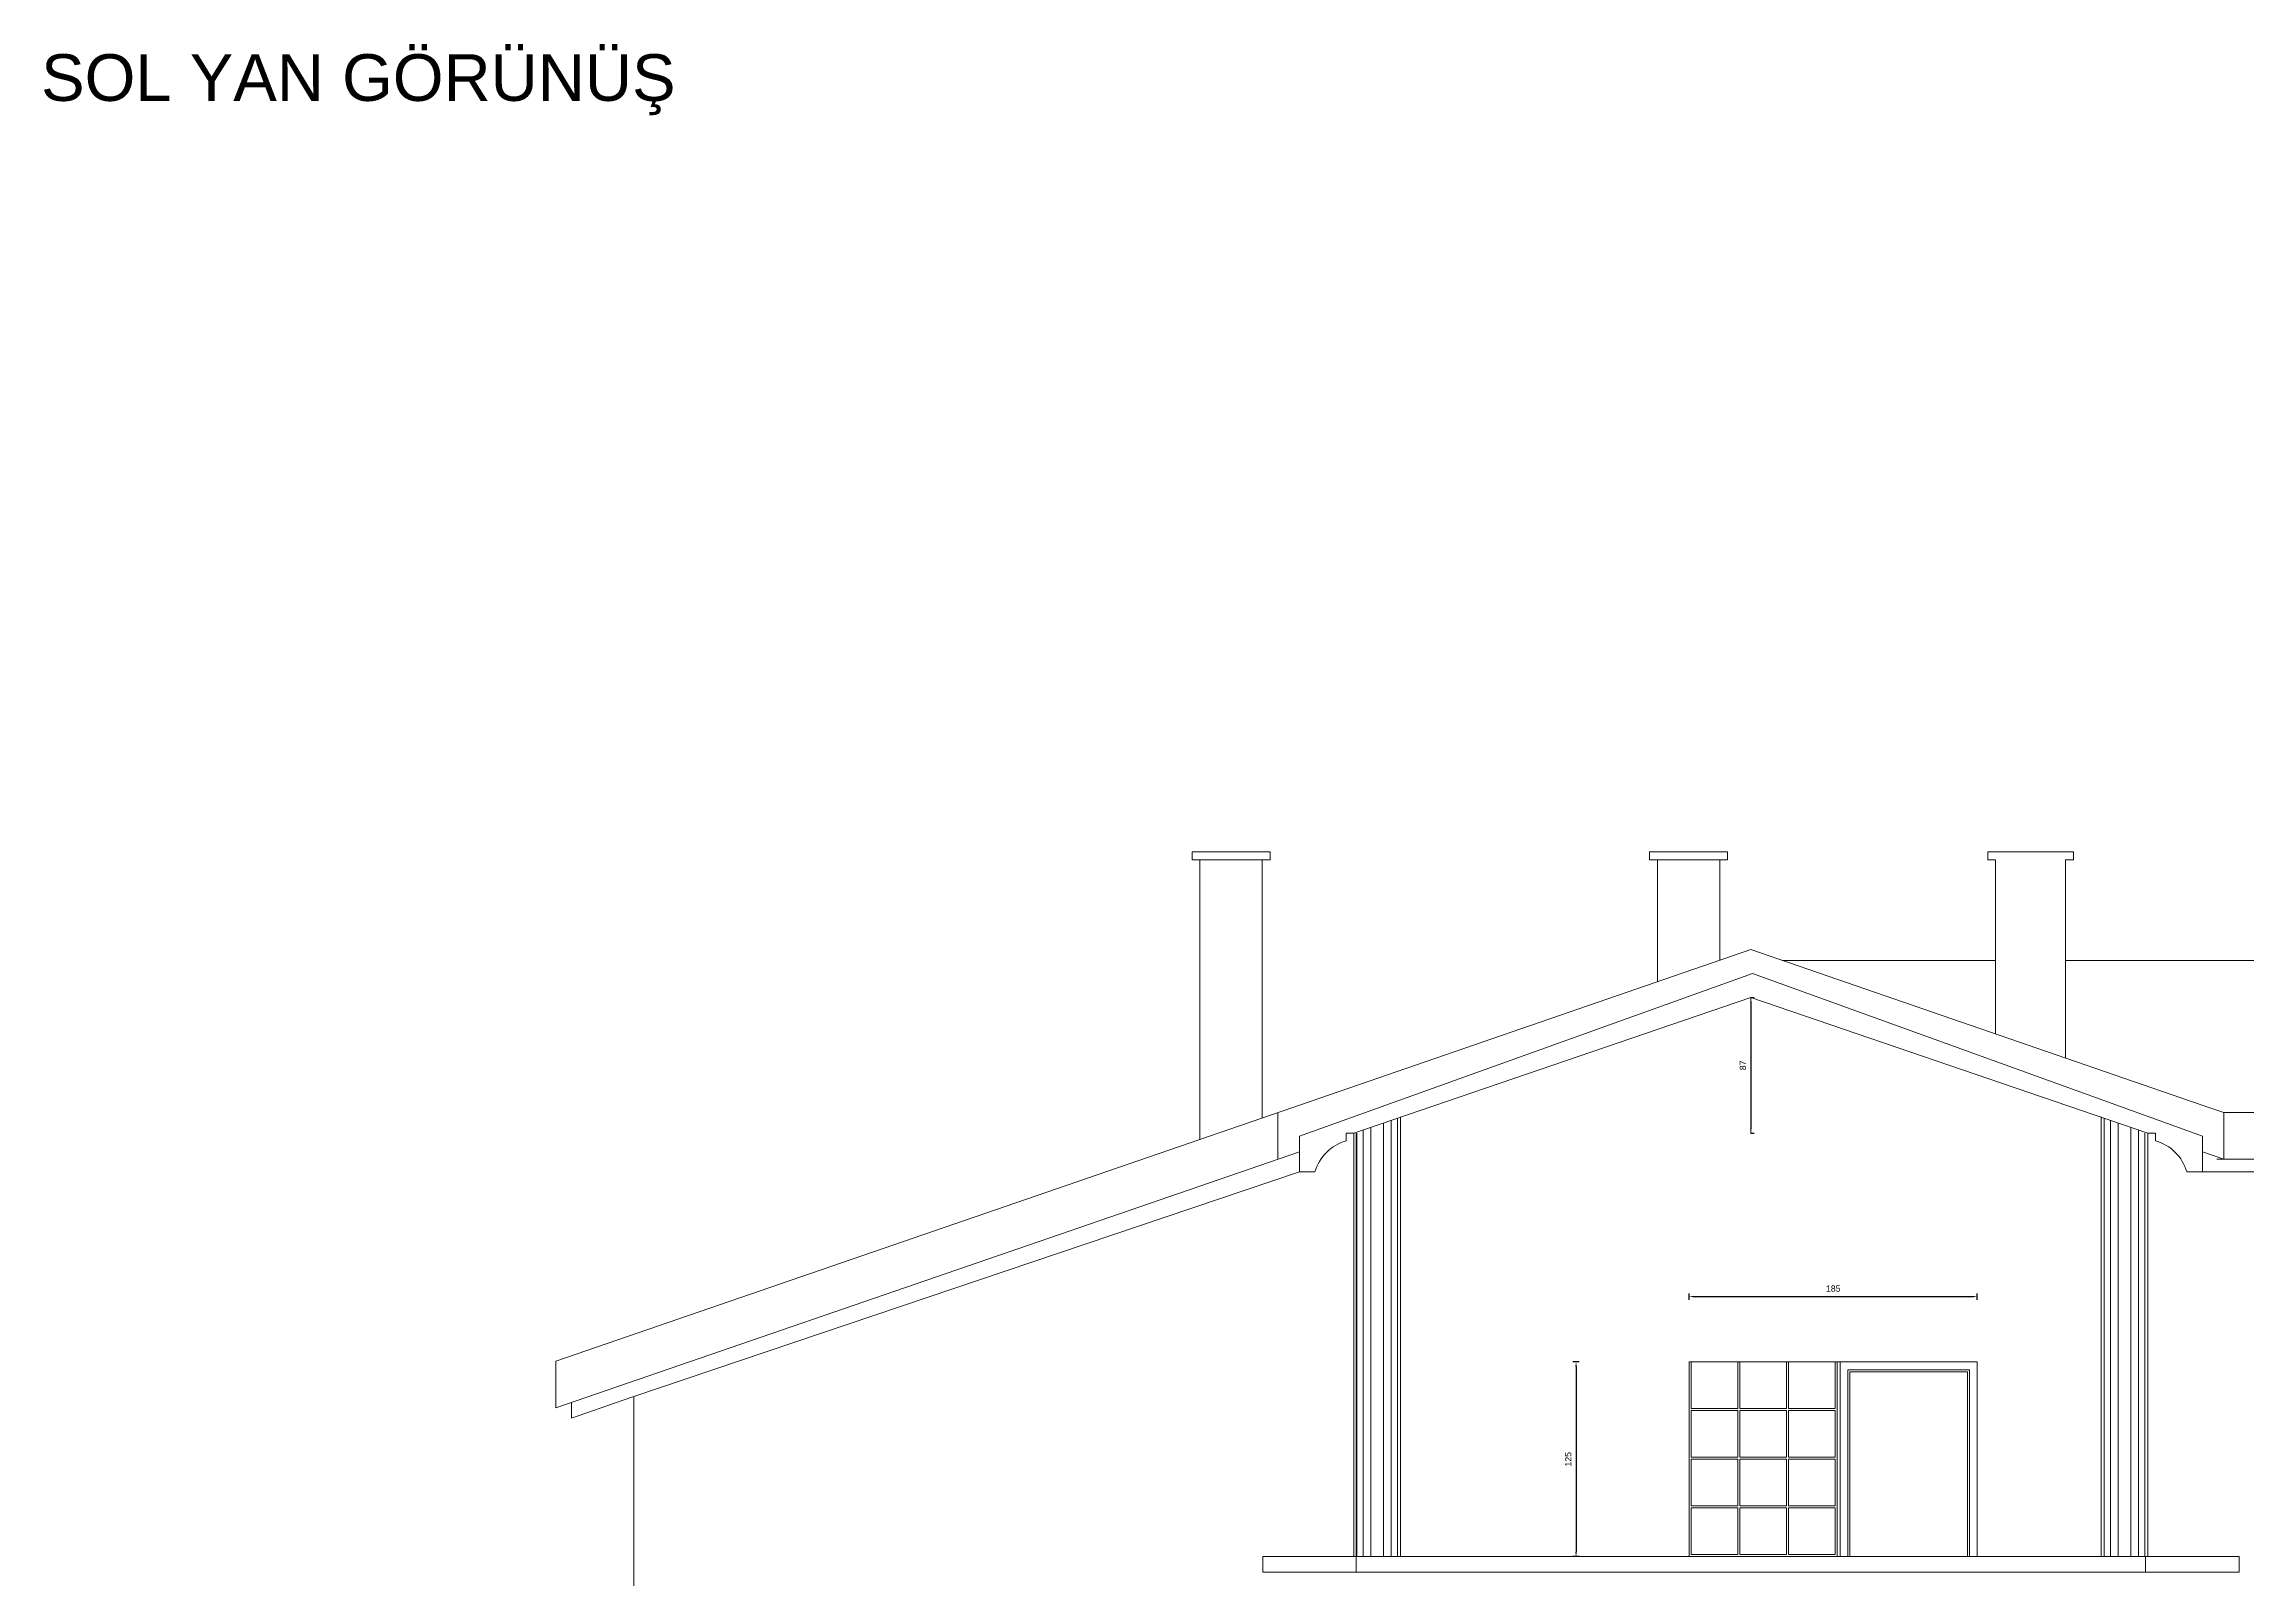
# Model space of a CAD drawing. Header units: millimetres. Extents: x 2100 to 32787, y 24082 to 35493.
# Drawn here: x 8642 to 10058, y 25031 to 26018 of the extents above; entities that cross this region are included whole.
import ezdxf

# ---------------------------------------------------------------- set-up
doc = ezdxf.new("R2010")
doc.units = ezdxf.units.MM
doc.linetypes.add('HIDDEN2', pattern=[4.7625, 3.175, -1.5875])
doc.layers.get('Defpoints').update_dxf_attribs({"color": 231, "linetype": 'HIDDEN2'})
doc.layers.add('YAZI', color=20, linetype='Continuous')
doc.layers.add('ÖLÇÜ', color=181, linetype='Continuous')
doc.styles.add('Annotative', font='arial.ttf')
doc.styles.get("Standard").update_dxf_attribs({"font": 'arial.ttf'})
doc.dimstyles.new('ISO-25', dxfattribs={"dimtxt": 4, "dimasz": 3, "dimexe": 2, "dimexo": 0.625, "dimgap": 3, "dimtad": 1, "dimtxsty": 'Standard', "dimcen": 2.5, "dimadec": 0, "dimazin": 0, "dimtfac": 1, "dimtix": 1, "dimtmove": 0, "dimatfit": 0, "dimfxl": 2, "dimfxlon": 1, "dimarcsym": 0})

# ---------------------------------------------------------------- blocks, each defined once
blk = doc.blocks.new('*D2636')
at = {"layer": 'Defpoints', "color": 0, "lineweight": 70, "ltscale": 0.25, "transparency": 16777216}
for p in [(9883.9, 25213.1), (9698.9, 25171.1), (9883.9, 25171.1)]:
    blk.add_point(p, dxfattribs=at)
at = {"layer": 'ÖLÇÜ', "color": 0, "lineweight": -2, "ltscale": 0.25, "transparency": 16777216}
for p, q in [((9698.9, 25211.1), (9698.9, 25215.1)), ((9701.9, 25213.1), (9880.9, 25213.1)), ((9883.9, 25211.1), (9883.9, 25215.1))]:
    blk.add_line(p, q, dxfattribs=at)
at = {"layer": 'ÖLÇÜ', "color": 0, "lineweight": 70, "ltscale": 0.25, "transparency": 16777216}
for points in [[(9701.9, 25213.6), (9701.9, 25212.6), (9698.9, 25213.1)], [(9880.9, 25213.6), (9880.9, 25212.6), (9883.9, 25213.1)]]:
    blk.add_solid(points, dxfattribs=at)
at = {"layer": 'ÖLÇÜ', "color": 0, "lineweight": 5, "ltscale": 0.25, "transparency": 16777216, "insert": (9791.4, 25218.2), "char_height": 4, "attachment_point": 5}
blk.add_mtext('185', dxfattribs=at)
blk = doc.blocks.new('*D2637')
at = {"layer": 'Defpoints', "color": 0, "lineweight": 70, "ltscale": 0.25, "transparency": 16777216}
for p in [(9698.9, 25171.1), (9626.2, 25046.1), (9698.9, 25046.1)]:
    blk.add_point(p, dxfattribs=at)
at = {"layer": 'ÖLÇÜ', "color": 0, "lineweight": -2, "ltscale": 0.25, "transparency": 16777216}
for p, q in [((9628.2, 25171.1), (9624.2, 25171.1)), ((9626.2, 25168.1), (9626.2, 25049.1)), ((9628.2, 25046.1), (9624.2, 25046.1))]:
    blk.add_line(p, q, dxfattribs=at)
at = {"layer": 'ÖLÇÜ', "color": 0, "lineweight": 70, "ltscale": 0.25, "transparency": 16777216}
for points in [[(9625.7, 25168.1), (9626.7, 25168.1), (9626.2, 25171.1)], [(9625.7, 25049.1), (9626.7, 25049.1), (9626.2, 25046.1)]]:
    blk.add_solid(points, dxfattribs=at)
at = {"layer": 'ÖLÇÜ', "color": 0, "lineweight": 5, "ltscale": 0.25, "transparency": 16777216, "insert": (9621.2, 25108.6), "char_height": 4, "attachment_point": 5, "rotation": 90}
blk.add_mtext('125', dxfattribs=at)
blk = doc.blocks.new('*U2617')
at = {"lineweight": 5, "ltscale": 0.25}
blk.add_lwpolyline([(-15, -15), (15, -15), (15, 15), (-15, 15)], close=True, dxfattribs=at)
blk = doc.blocks.new('*U2618')
at = {"color": 0, "linetype": 'ByBlock', "lineweight": -2, "transparency": 16777216}
for p in [(0, 93.75), (31.25, 93.75), (62.5, 93.75), (0, 62.5), (31.25, 62.5), (62.5, 62.5), (0, 31.25), (31.25, 31.25), (62.5, 31.25), (0, 0), (31.25, 0), (62.5, 0)]:
    blk.add_blockref('*U2617', p, dxfattribs=at)
blk = doc.blocks.new('*D2638')
at = {"layer": 'Defpoints', "color": 0, "lineweight": 70, "ltscale": 0.25, "transparency": 16777216}
for p in [(9738.5, 25405.1), (9738.5, 25318.1), (9738.5, 25318.1)]:
    blk.add_point(p, dxfattribs=at)
at = {"layer": 'ÖLÇÜ', "color": 0, "lineweight": -2, "ltscale": 0.25, "transparency": 16777216}
for p, q in [((9738.5, 25405.1), (9740.5, 25405.1)), ((9738.5, 25402.1), (9738.5, 25321.1)), ((9738.5, 25318.1), (9740.5, 25318.1))]:
    blk.add_line(p, q, dxfattribs=at)
at = {"layer": 'ÖLÇÜ', "color": 0, "lineweight": 70, "ltscale": 0.25, "transparency": 16777216}
for points in [[(9738, 25402.1), (9739, 25402.1), (9738.5, 25405.1)], [(9738, 25321.1), (9739, 25321.1), (9738.5, 25318.1)]]:
    blk.add_solid(points, dxfattribs=at)
at = {"layer": 'ÖLÇÜ', "color": 0, "lineweight": 5, "ltscale": 0.25, "transparency": 16777216, "insert": (9733.4, 25361.6), "char_height": 4, "attachment_point": 5, "rotation": 90}
blk.add_mtext('87', dxfattribs=at)

msp = doc.modelspace()

# ---------------------------------------------------------------- linework, layer by layer
at = {"lineweight": 5, "ltscale": 0.25}
for p, q in [((9429.638, 25498.696), (9379.638, 25498.696)), ((9379.638, 25498.696), (9379.638, 25493.696)), ((9379.638, 25493.696), (9384.638, 25493.696)), ((9384.638, 25493.696), (9384.638, 25431.298)), ((9384.638, 25493.696), (9424.638, 25493.696)), ((9424.638, 25431.298), (9424.638, 25493.696)), ((9424.638, 25493.696), (9429.638, 25493.696)), ((9429.638, 25493.696), (9429.638, 25498.696)), ((9678.486, 25498.696), (9673.486, 25498.696)), ((9673.486, 25498.696), (9673.486, 25493.696)), ((9673.486, 25493.696), (9678.486, 25493.696)), ((9718.486, 25498.696), (9678.486, 25498.696)), ((9678.486, 25493.696), (9678.486, 25415.261)), ((9678.486, 25493.696), (9718.486, 25493.696)), ((9723.486, 25498.696), (9718.486, 25498.696)), ((9718.486, 25435.921), (9718.486, 25493.696)), ((9718.486, 25493.696), (9723.486, 25493.696)), ((9723.486, 25493.696), (9723.486, 25498.696)), ((9940.61, 25498.696), (9890.61, 25498.696)), ((9890.61, 25498.696), (9890.61, 25493.696)), ((9890.61, 25493.696), (9895.61, 25493.696)), ((9895.61, 25493.696), (9895.61, 25381.819)), ((9945.61, 25498.696), (9940.61, 25498.696)), ((9940.61, 25366.324), (9940.61, 25493.696)), ((9940.61, 25493.696), (9945.61, 25493.696)), ((9945.61, 25493.696), (9945.61, 25498.696)), ((9384.638, 25431.298), (9384.638, 25314.081)), ((9424.638, 25331.298), (9424.638, 25431.298)), ((9443.746, 25334.434), (9738.486, 25435.921)), ((9718.486, 25435.921), (9718.486, 25429.035)), ((9718.488, 25429.035), (9718.486, 25429.035)), ((10033.227, 25334.434), (9738.486, 25435.921)), ((9895.61, 25429.035), (9758.485, 25429.035)), ((10465.986, 25429.035), (9940.61, 25429.035)), ((9448.486, 25316.176), (9739.486, 25420.519)), ((10028.486, 25316.176), (9739.486, 25420.519)), ((9738.486, 25405.118), (9483.486, 25318.118)), ((9738.486, 25318.118), (9738.486, 25405.118)), ((9738.486, 25405.118), (9993.486, 25318.118)), ((8970.986, 25171.65), (9443.746, 25334.434)), ((9424.638, 25331.298), (9424.638, 25327.855)), ((9434.638, 25331.298), (9434.638, 25301.298)), ((9502.486, 25318.118), (9502.486, 25324.66)), ((9507.486, 25318.118), (9507.486, 25326.381)), ((9511.486, 25318.118), (9511.486, 25327.759)), ((9513.486, 25318.118), (9513.486, 25328.447)), ((9963.486, 25316.838), (9963.486, 25328.447)), ((9965.486, 25318.118), (9965.486, 25327.759)), ((9969.486, 25318.118), (9969.486, 25326.381)), ((9974.486, 25318.118), (9974.486, 25324.66)), ((10042.334, 25331.298), (10033.227, 25334.434)), ((10042.334, 25331.298), (10042.334, 25301.298)), ((10042.334, 25331.298), (10455.986, 25331.298)), ((9448.486, 25306.176), (9448.486, 25316.176)), ((9483.486, 25318.118), (9478.486, 25318.118)), ((9478.486, 25318.118), (9478.486, 25313.118)), ((9483.486, 25046.118), (9483.486, 25318.118)), ((9484.956, 25046.118), (9484.956, 25318.118)), ((9485.486, 25046.118), (9485.486, 25318.118)), ((9489.486, 25318.118), (9489.486, 25320.184)), ((9489.486, 25046.118), (9489.486, 25318.118)), ((9494.486, 25318.118), (9494.486, 25321.905)), ((9494.486, 25046.118), (9494.486, 25318.118)), ((9502.486, 25318.118), (9502.486, 25046.118)), ((9507.486, 25318.118), (9507.486, 25046.118)), ((9511.486, 25318.118), (9511.486, 25046.118)), ((9513.486, 25318.118), (9513.486, 25046.118)), ((9963.486, 25318.118), (9963.486, 25046.118)), ((9965.486, 25318.118), (9965.486, 25046.118)), ((9969.486, 25318.118), (9969.486, 25046.118)), ((9974.486, 25318.118), (9974.486, 25046.118)), ((9982.486, 25318.118), (9982.486, 25321.905)), ((9982.486, 25046.118), (9982.486, 25318.118)), ((9987.486, 25318.118), (9987.486, 25320.184)), ((9987.486, 25046.118), (9987.486, 25318.118)), ((9991.486, 25046.118), (9991.486, 25318.118)), ((9993.486, 25046.118), (9993.486, 25318.118)), ((9993.486, 25318.118), (9998.486, 25318.118)), ((9998.486, 25318.118), (9998.486, 25313.118)), ((10028.486, 25306.176), (10028.486, 25316.176)), ((9448.486, 25306.066), (9294.383, 25253.004)), ((9448.486, 25293.118), (9448.486, 25306.176)), ((10028.486, 25293.118), (10028.486, 25306.176)), ((10028.486, 25306.066), (10042.334, 25301.298)), ((10455.986, 25301.298), (10037.763, 25301.298)), ((9020.986, 25148.866), (9448.486, 25293.118)), ((9458.486, 25293.118), (9448.486, 25293.118)), ((10018.486, 25293.118), (10028.486, 25293.118)), ((10028.486, 25293.118), (10455.986, 25293.118)), ((9294.383, 25253.004), (8970.986, 25141.65)), ((8970.986, 25141.65), (8970.986, 25171.65)), ((9698.873, 25171.118), (9795.873, 25171.118)), ((9698.873, 25171.118), (9698.873, 25046.118)), ((9793.873, 25171.118), (9793.873, 25046.118)), ((8980.986, 25135.093), (9014.079, 25146.488)), ((8980.986, 25145.093), (8980.986, 25135.093)), ((9014.079, 25146.488), (9020.986, 25148.866)), ((9020.986, 24551.118), (9020.986, 25148.866)), ((9424.956, 25046.118), (10052.017, 25046.118)), ((9424.956, 25036.118), (9424.956, 25046.118)), ((9484.956, 25036.118), (9484.956, 25046.118)), ((9800.873, 25051.118), (9800.873, 25046.118)), ((9802.123, 25052.368), (9802.123, 25046.118)), ((9877.623, 25052.368), (9877.623, 25046.118)), ((9878.873, 25051.118), (9878.873, 25046.118)), ((9992.017, 25036.118), (9992.017, 25046.118)), ((10052.017, 25046.118), (10052.017, 25036.118)), ((9424.956, 25036.118), (10052.017, 25036.118))]:
    msp.add_line(p, q, dxfattribs=at)
msp.add_lwpolyline([(9883.873, 25046.118), (9883.873, 25171.118), (9795.873, 25171.118), (9795.873, 25046.118)], close=True, dxfattribs=at)
for points in [[(9878.873, 25051.118), (9878.873, 25166.118), (9800.873, 25166.118), (9800.873, 25051.118)], [(9877.623, 25052.368), (9877.623, 25164.868), (9802.123, 25164.868), (9802.123, 25052.368)]]:
    msp.add_lwpolyline(points, dxfattribs=at)
for centre, start, end in [((9486.486, 25285.118), 105.945396, 164.054604), ((9990.486, 25285.118), 15.945396, 74.054604)]:
    msp.add_arc(centre, 29.12, start, end, dxfattribs=at)

# ---------------------------------------------------------------- block references
at = {"lineweight": 5}
msp.add_blockref('*U2618', (9715.123, 25062.368), dxfattribs=at)

# ---------------------------------------------------------------- texts
at = {"layer": 'YAZI', "lineweight": 5, "ltscale": 0.25, "insert": (8640.323, 26011.057), "char_height": 30, "width": 1010.80416, "attachment_point": 1, "style": 'Annotative'}
msp.add_mtext('SOL YAN GÖRÜNÜŞ ', dxfattribs=at)

# ---------------------------------------------------------------- dimensions: what is measured, and where the dimension line sits
at = {"layer": 'ÖLÇÜ', "lineweight": 5, "ltscale": 0.25}
for base, p1, p2, picture, middle in [((9738.486, 25318.118), (9738.486, 25405.118), (9738.486, 25318.118), '*D2638', (9733.444, 25361.618)), ((9626.208, 25046.118), (9698.873, 25171.118), (9698.873, 25046.118), '*D2637', (9621.166, 25108.618))]:
    dim = msp.add_linear_dim(base=base, p1=p1, p2=p2, angle=90, dimstyle='ISO-25', dxfattribs=at)
    dim.commit()
    dim.dimension.update_dxf_attribs({"geometry": picture, "text_midpoint": middle})
dim = msp.add_linear_dim(base=(9883.873, 25213.116), p1=(9698.873, 25171.118), p2=(9883.873, 25171.118), dimstyle='ISO-25', dxfattribs=at)
dim.commit()
dim.dimension.update_dxf_attribs({"geometry": '*D2636', "text_midpoint": (9791.373, 25218.159)})

doc.saveas('drawing.dxf')
